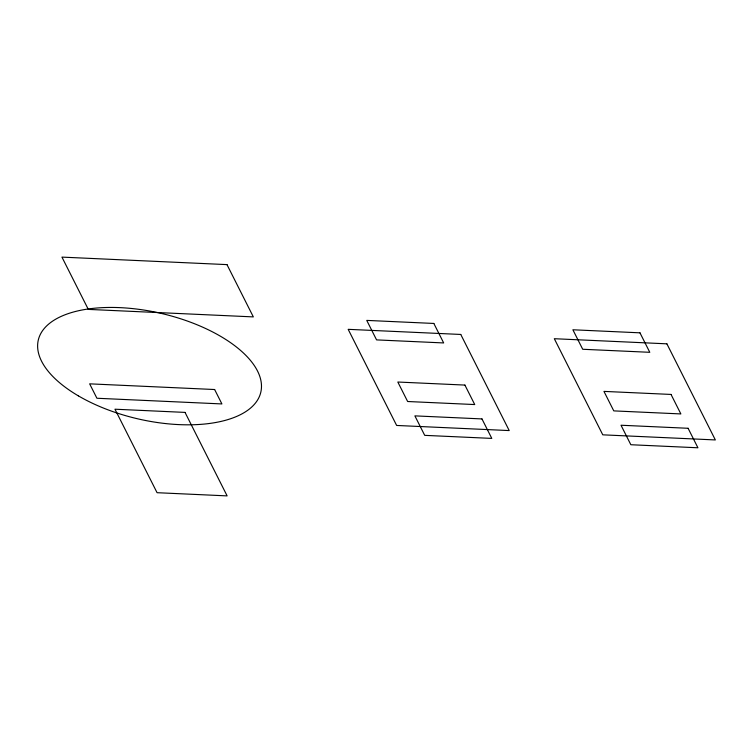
<?xml version="1.0" encoding="UTF-8"?>
<svg xmlns="http://www.w3.org/2000/svg" width="753" height="753" viewBox="0 0 753 753"><rect width="100%" height="100%" fill="white"/><g stroke="black" fill="none" stroke-linecap="round" stroke-linejoin="round"><path stroke-width="1.13" d="M226.982 264.614L61.944 257.112L88.308 309.398L253.337 316.9L226.982 264.614M433.841 323.451L366.749 320.401L376.575 339.895L443.668 342.944L433.841 323.451M639.965 332.826L572.882 329.776L582.709 349.27L649.792 352.31L639.965 332.826M460.761 334.454L348.178 329.334L396.643 425.454L509.216 430.575L460.761 334.454M666.885 343.829L554.312 338.709L602.776 434.829L715.35 439.94L666.885 343.829M464.902 385.075L397.819 382.025L407.646 401.509L474.729 404.559L464.902 385.075M671.036 394.44L603.953 391.391L613.78 410.884L680.863 413.934L671.036 394.44M214.633 389.527L89.645 383.842L96.911 398.252L221.9 403.937L214.633 389.527M481.967 418.922L414.884 415.872L424.711 435.356L491.794 438.406L481.967 418.922M688.101 428.288L621.018 425.238L630.845 444.731L697.927 447.781L688.101 428.288M185.031 412.399L114.964 409.208L157.066 492.697L227.124 495.888L185.031 412.399M78.368 395.862A114.277 54 13.2 0 0 259.954 395.09A114.277 54 13.2 0 0 110.343 307.44A114.277 54 13.2 0 0 78.368 395.862"/></g></svg>
